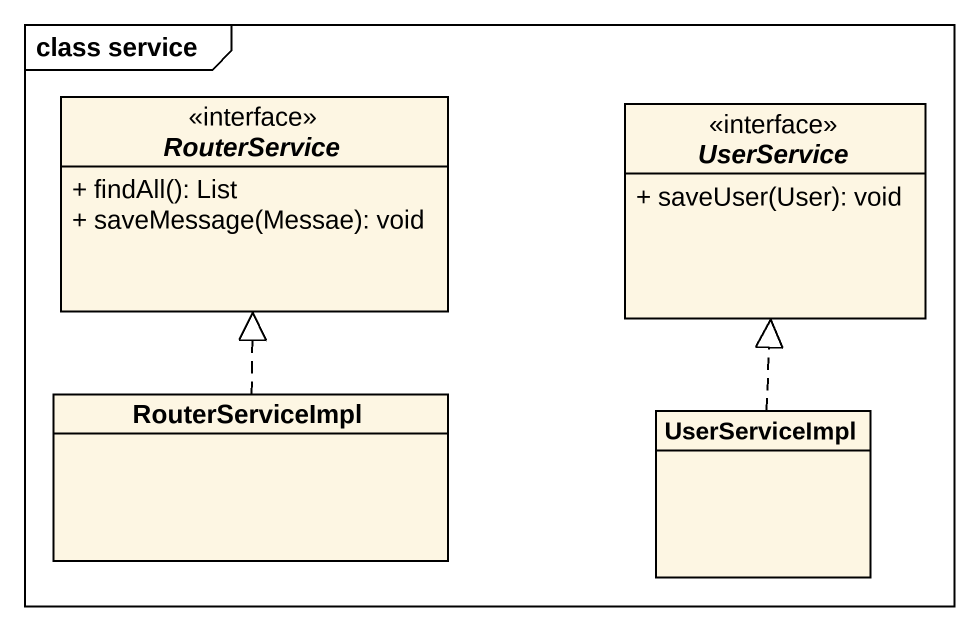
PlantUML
@startuml
mainframe class service
hide circle
hide empty members
skinparam classAttributeIconSize 0
interface RouterService <<interface>> {
  + findAll(): List
  + saveMessage(Messae): void
}
interface UserService <<interface>> {
  + saveUser(User): void
}
class RouterServiceImpl
class UserServiceImpl
RouterServiceImpl .up.|> RouterService
UserServiceImpl .up.|> UserService
@enduml
